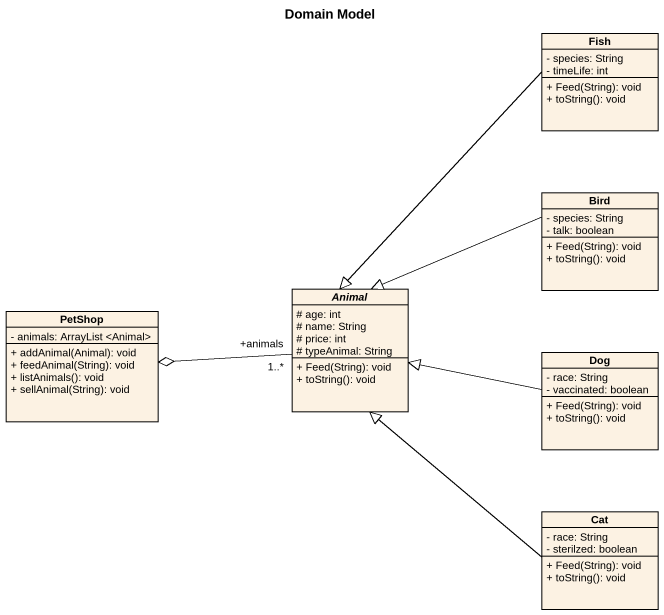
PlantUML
@startuml
title Domain Model
hide circle
hide empty members
skinparam classAttributeIconSize 0
class Fish {
  - species: String
  - timeLife: int
  + Feed(String): void
  + toString(): void
}
class Bird {
  - species: String
  - talk: boolean
  + Feed(String): void
  + toString(): void
}
abstract class Animal {
  # age: int
  # name: String
  # price: int
  # typeAnimal: String
  + Feed(String): void
  + toString(): void
}
class PetShop {
  - animals: ArrayList <Animal>
  + addAnimal(Animal): void
  + feedAnimal(String): void
  + listAnimals(): void
  + sellAnimal(String): void
}
class Dog {
  - race: String
  - vaccinated: boolean
  + Feed(String): void
  + toString(): void
}
class Cat {
  - race: String
  - sterilzed: boolean
  + Feed(String): void
  + toString(): void
}
Fish --|> Animal
Bird -left-|> Animal
Animal "+animals\n1..*" -left-o PetShop
Dog -left-|> Animal
Cat -up-|> Animal
@enduml
